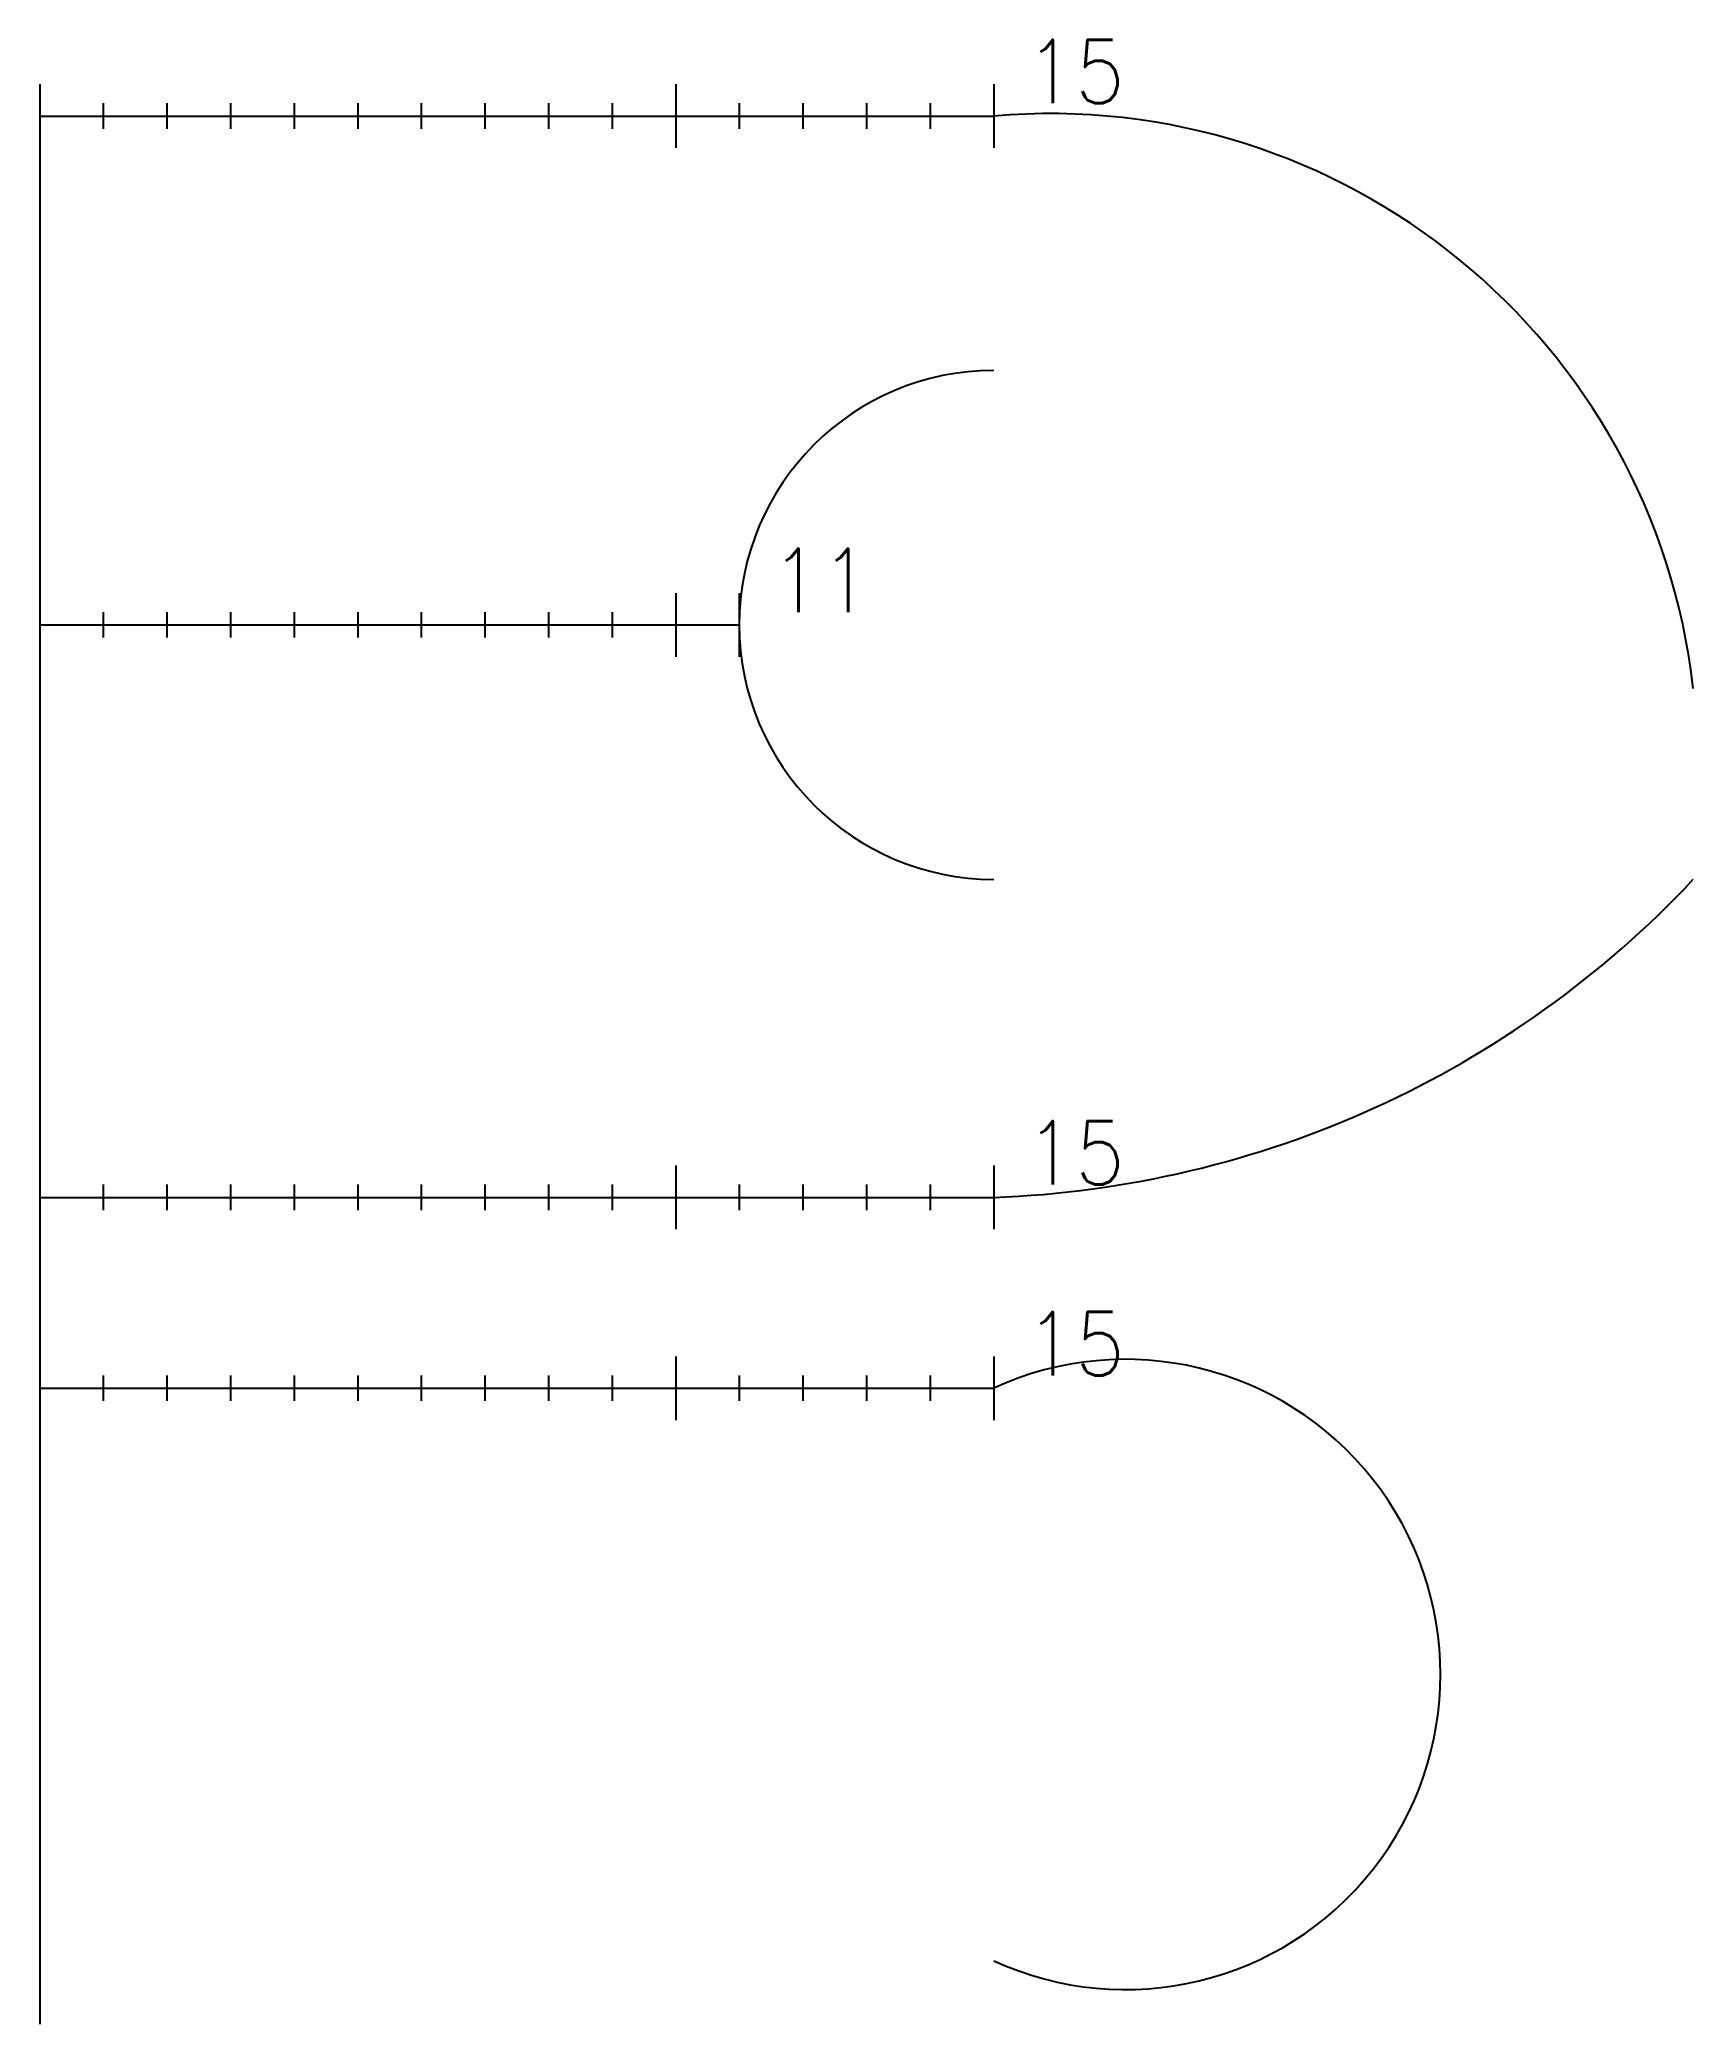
# Model space of a CAD drawing. Header units: millimetres. Extents: x 10 to 36, y 0 to 31.2.
import ezdxf

# ---------------------------------------------------------------- set-up
doc = ezdxf.new("R2010")
doc.units = ezdxf.units.MM
doc.layers.get('0').update_dxf_attribs({"lineweight": 25})
doc.styles.add('textstyle3', font='')
doc.styles.get('textstyle3').set_extended_font_data('standard')

msp = doc.modelspace()

# ---------------------------------------------------------------- linework, layer by layer
for p, q in [((10, 30.5), (10, 29.5)), ((20, 30.5), (20, 29.5)), ((25, 30.5), (25, 29.5)), ((10, 30), (10, 0)), ((10, 30), (25, 30)), ((11, 30.2), (11, 29.8)), ((12, 30.2), (12, 29.8)), ((13, 30.2), (13, 29.8)), ((14, 30.2), (14, 29.8)), ((15, 30.2), (15, 29.8)), ((16, 30.2), (16, 29.8)), ((17, 30.2), (17, 29.8)), ((18, 30.2), (18, 29.8)), ((19, 30.2), (19, 29.8)), ((20, 30.2), (20, 29.8)), ((21, 30.2), (21, 29.8)), ((22, 30.2), (22, 29.8)), ((23, 30.2), (23, 29.8)), ((24, 30.2), (24, 29.8)), ((10, 22.5), (10, 21.5)), ((20, 22.5), (20, 21.5)), ((21, 22.5), (21, 21.5)), ((11, 22.2), (11, 21.8)), ((12, 22.2), (12, 21.8)), ((13, 22.2), (13, 21.8)), ((14, 22.2), (14, 21.8)), ((15, 22.2), (15, 21.8)), ((16, 22.2), (16, 21.8)), ((17, 22.2), (17, 21.8)), ((18, 22.2), (18, 21.8)), ((19, 22.2), (19, 21.8)), ((20, 22.2), (20, 21.8)), ((10, 22), (21, 22)), ((10, 13.5), (10, 12.5)), ((20, 13.5), (20, 12.5)), ((25, 13.5), (25, 12.5)), ((11, 13.2), (11, 12.8)), ((12, 13.2), (12, 12.8)), ((13, 13.2), (13, 12.8)), ((14, 13.2), (14, 12.8)), ((15, 13.2), (15, 12.8)), ((16, 13.2), (16, 12.8)), ((17, 13.2), (17, 12.8)), ((18, 13.2), (18, 12.8)), ((19, 13.2), (19, 12.8)), ((20, 13.2), (20, 12.8)), ((21, 13.2), (21, 12.8)), ((22, 13.2), (22, 12.8)), ((23, 13.2), (23, 12.8)), ((24, 13.2), (24, 12.8)), ((25, 13.2), (25, 12.8)), ((10, 13), (25, 13)), ((10, 10.5), (10, 9.5)), ((20, 10.5), (20, 9.5)), ((25, 10.5), (25, 9.5)), ((10, 10), (25, 10)), ((11, 10.2), (11, 9.8)), ((12, 10.2), (12, 9.8)), ((13, 10.2), (13, 9.8)), ((14, 10.2), (14, 9.8)), ((15, 10.2), (15, 9.8)), ((16, 10.2), (16, 9.8)), ((17, 10.2), (17, 9.8)), ((18, 10.2), (18, 9.8)), ((19, 10.2), (19, 9.8)), ((20, 10.2), (20, 9.8)), ((21, 10.2), (21, 9.8)), ((22, 10.2), (22, 9.8)), ((23, 10.2), (23, 9.8)), ((24, 10.2), (24, 9.8))]:
    msp.add_line(p, q)
for centre, radius, start, end in [((25.878, 19.851), 10.187, 6.4745, 94.9467), ((25, 22), 4, 90, 270), ((24.429, 28.857), 15.867, 272.0638, 316.8241), ((27.071, 5.5), 4.954, 245.2826, 114.7174)]:
    msp.add_arc(centre, radius, start, end)

# ---------------------------------------------------------------- texts
at = {"char_height": 1, "attachment_point": 1, "style": 'textstyle3'}
for s, insert in [('15', (25.5, 31.2)), ('11', (21.5, 23.2)), ('15', (25.5, 14.2)), ('15', (25.5, 11.2))]:
    msp.add_mtext(s, dxfattribs=dict(at, insert=insert))

doc.saveas('drawing.dxf')
